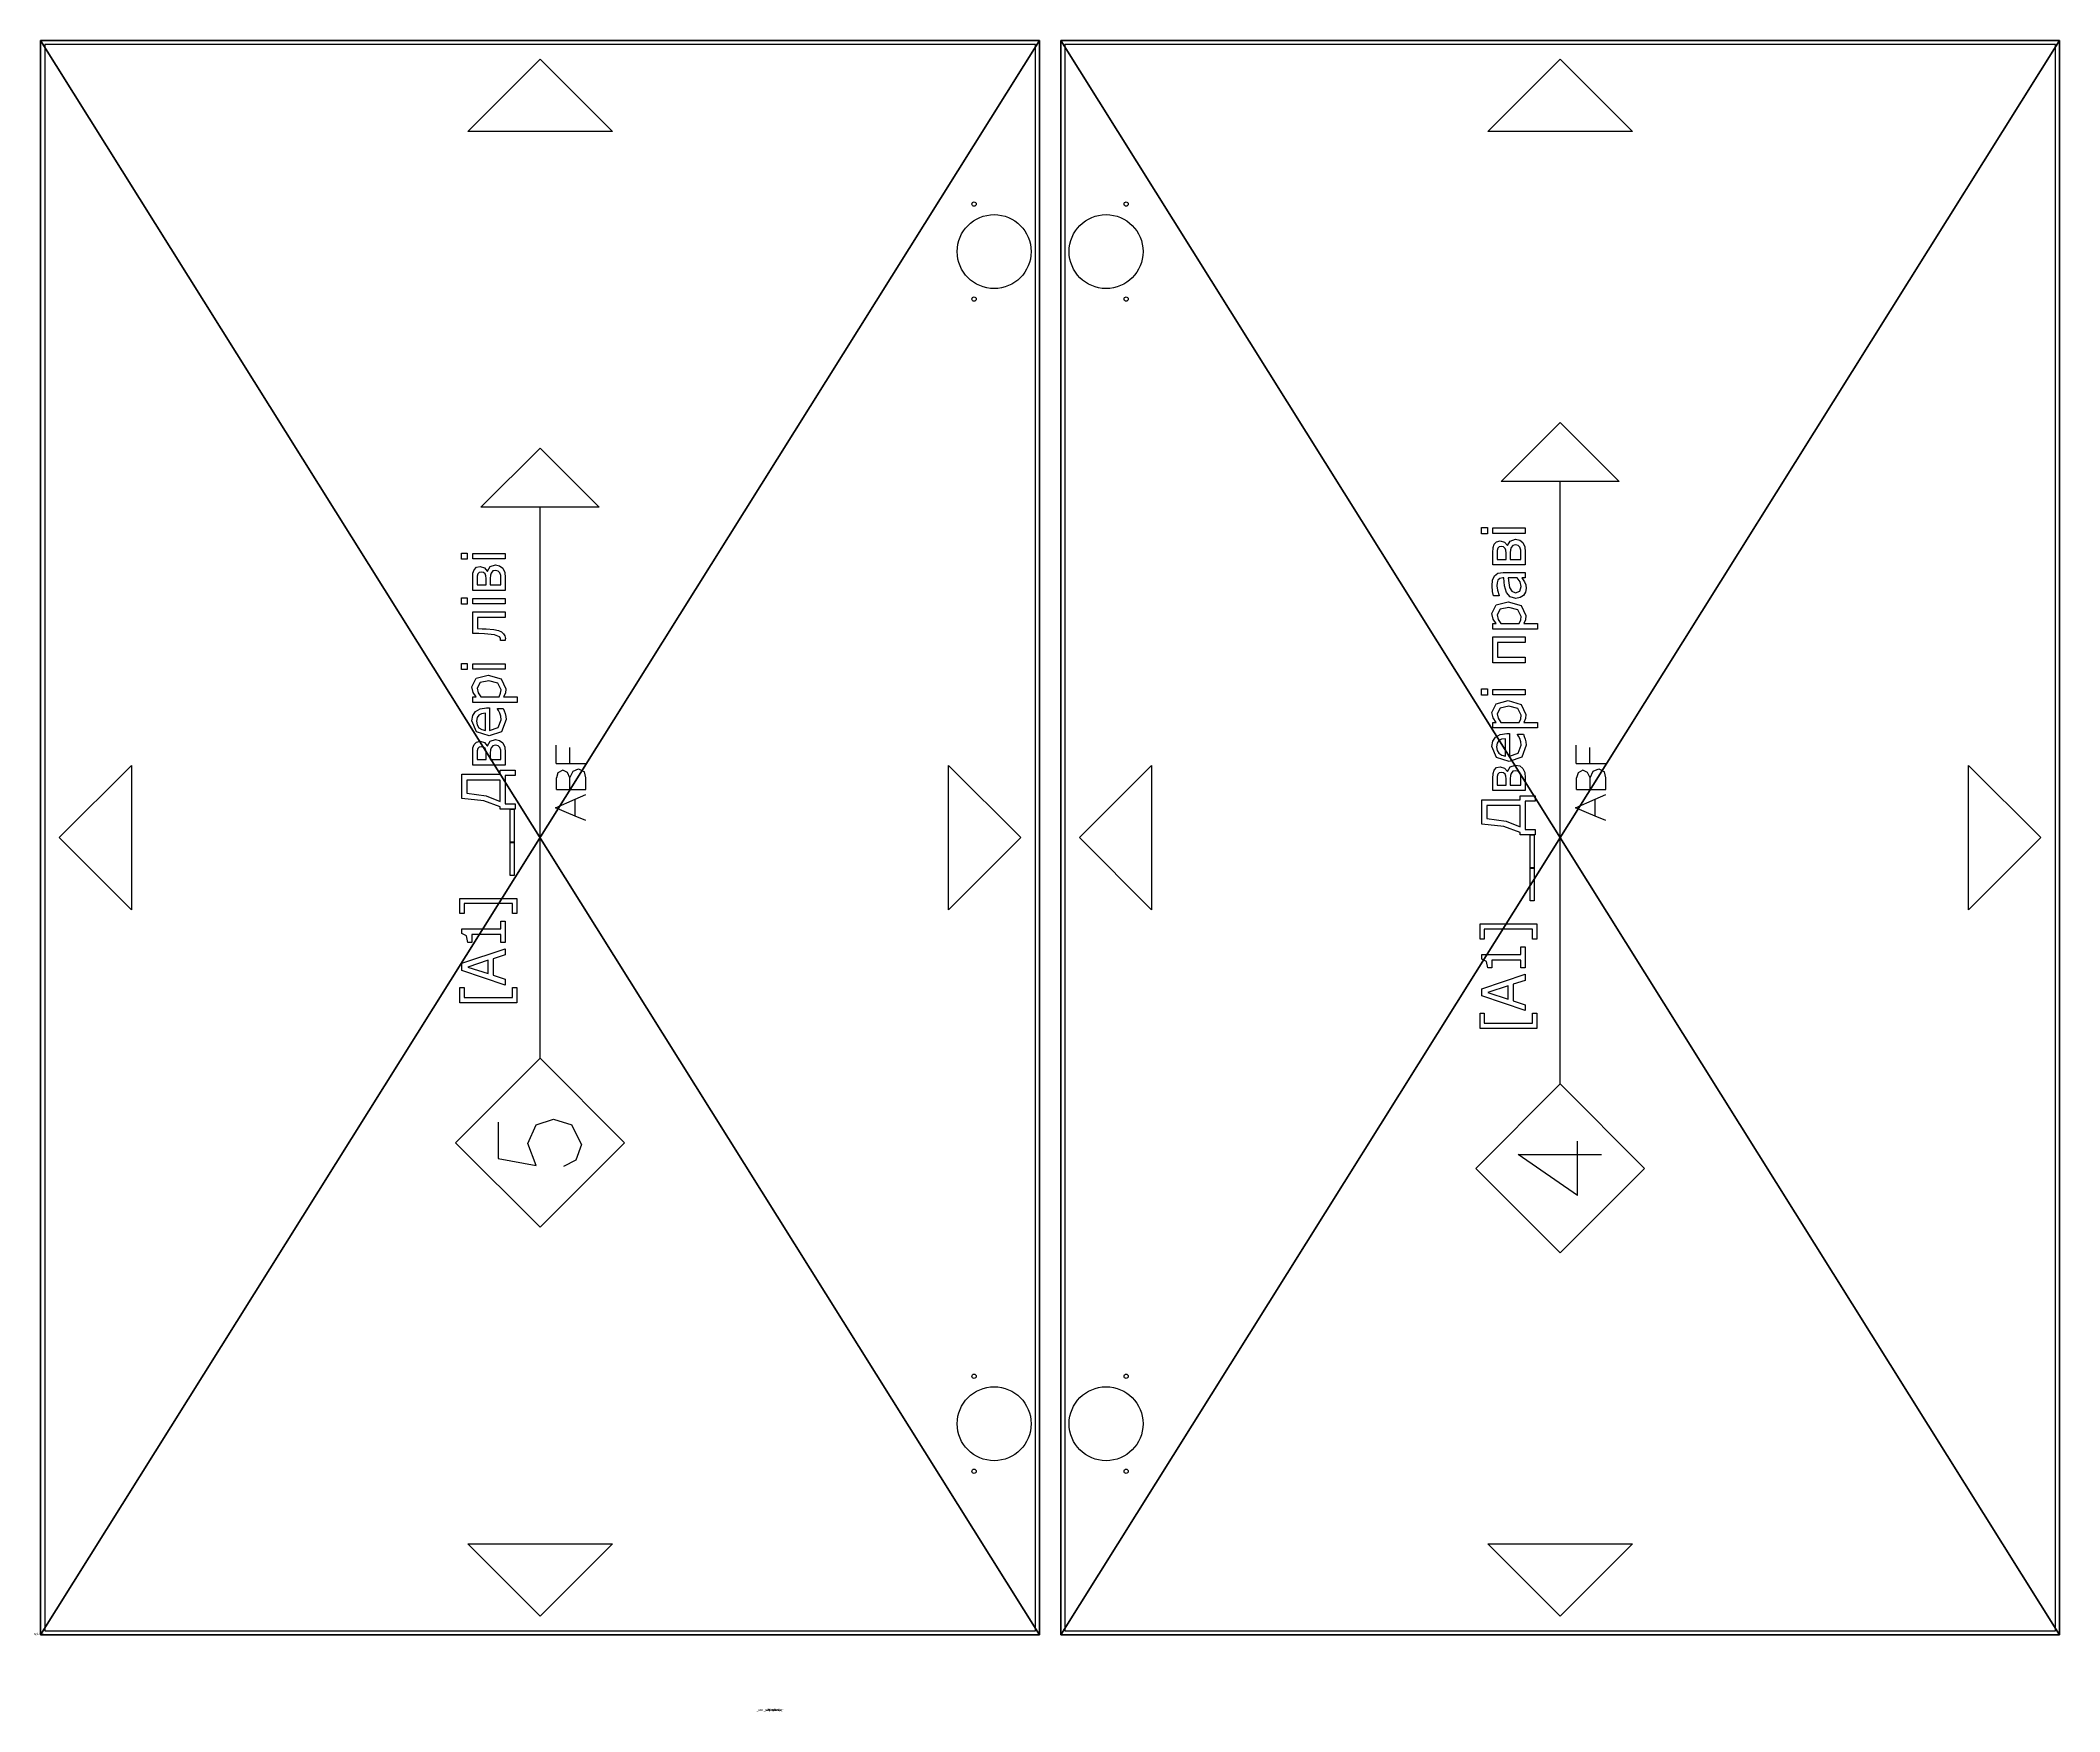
# Model space of a CAD drawing. Header units: millimetres. Extents: x -51759 to 2111, y -2740 to 2097.
# Drawn here: x -3478 to -2522, y -36 to 755 of the extents above; entities that cross this region are included whole.
import ezdxf

# ---------------------------------------------------------------- set-up
doc = ezdxf.new("R2010")
doc.units = ezdxf.units.MM
doc.header["$LTSCALE"] = 25.4
doc.layers.get('0').update_dxf_attribs({"true_color": 0xffffff})
for name, color, linetype, true_color in [('ABF_cuttingLines', 134, 'Continuous', 0x009987), ('ABF_edgeBanding', 252, 'Continuous', 0x777799), ('ABF_Label', 190, 'Continuous', 0x9900ff), ('DEPTH13-ARTICLE96053', 252, 'Continuous', 0x777799), ('DEPTH3.0-ARTICLE46331', 190, 'Continuous', 0x9900ff)]:
    doc.layers.add(name, color=color, linetype=linetype, true_color=true_color)

# ---------------------------------------------------------------- blocks, each defined once
blk = doc.blocks.new('Group376#1')
at = {"layer": 'DEPTH13-ARTICLE96053', "color": 0}
blk.add_circle((-21.5, 0), 17.5, dxfattribs=at)
at = {"layer": 'DEPTH3.0-ARTICLE46331', "color": 0}
for centre in [(-31, 22.5), (-31, -22.5)]:
    blk.add_circle(centre, 1, dxfattribs=at)
blk = doc.blocks.new('Group378#1')
at = {"layer": 'DEPTH13-ARTICLE96053', "color": 0}
blk.add_circle((-21.5, 0), 17.5, dxfattribs=at)
at = {"layer": 'DEPTH3.0-ARTICLE46331', "color": 0}
for centre in [(-31, 22.5), (-31, -22.5)]:
    blk.add_circle(centre, 1, dxfattribs=at)
blk = doc.blocks.new('Group603#1')
at = {"layer": 'ABF_Label', "color": 0}
for p, q in [((-57.33, 7.03), (-57.33, 24.09)), ((-57.33, 24.09), (-52.77, 24.09)), ((-52.77, 22.84), (-55.79, 22.84)), ((-55.79, 22.84), (-55.79, 8.29)), ((-52.77, 24.09), (-52.77, 22.84)), ((-52, 10.47), (-47.6, 23.51)), ((-46.58, 21.74), (-48.58, 15.59)), ((-47.6, 23.51), (-45.47, 23.51)), ((-44.56, 15.59), (-46.58, 21.74)), ((-45.47, 23.51), (-41.07, 10.47)), ((-39.18, 21.73), (-37.2, 22.11)), ((-39.18, 20.54), (-39.18, 21.73)), ((-36.81, 20.54), (-39.18, 20.54)), ((-37.2, 22.11), (-36.49, 23.55)), ((-36.81, 11.8), (-36.81, 20.54)), ((-36.49, 23.55), (-35.13, 23.55)), ((-35.13, 23.55), (-35.13, 11.8)), ((-30.51, 22.84), (-30.51, 24.09)), ((-30.51, 24.09), (-25.95, 24.09)), ((-27.48, 22.84), (-30.51, 22.84)), ((-27.48, 8.29), (-27.48, 22.84)), ((-25.95, 24.09), (-25.95, 7.03)), ((3.39, 16.9), (4.09, 23.51)), ((4.09, 23.51), (11.37, 23.51)), ((5.72, 22), (4.93, 16.26)), ((9.63, 22), (5.72, 22)), ((9.63, 12.01), (9.63, 22)), ((11.37, 23.51), (11.37, 12.01)), ((14.15, 10.47), (14.15, 20.25)), ((14.15, 20.25), (17.74, 20.25)), ((17.34, 18.94), (15.77, 18.94)), ((15.77, 18.94), (15.77, 16.26)), ((18.42, 18.91), (17.34, 18.94)), ((17.74, 20.25), (19.31, 20.18)), ((19.13, 18.71), (18.42, 18.91)), ((19.51, 18.32), (19.13, 18.71)), ((19.31, 20.18), (20.3, 19.85)), ((19.62, 17.74), (19.51, 18.32)), ((20.3, 19.85), (21.06, 19.1)), ((21.06, 19.1), (21.31, 18)), ((22.88, 15.3), (24.13, 19.11)), ((24.13, 19.11), (27.41, 20.52)), ((25.36, 18.39), (24.8, 17.54)), ((26.19, 18.97), (25.36, 18.39)), ((27.31, 19.16), (26.19, 18.97)), ((28.43, 18.97), (27.31, 19.16)), ((27.41, 20.52), (29.02, 20.26)), ((29.17, 18.41), (28.43, 18.97)), ((29.02, 20.26), (30.24, 19.44)), ((29.57, 17.6), (29.17, 18.41)), ((30.24, 19.44), (31.05, 18.06)), ((32.99, 6.86), (32.99, 20.25)), ((32.99, 20.25), (34.64, 20.25)), ((34.64, 20.25), (34.64, 19.23)), ((34.64, 19.23), (36, 20.15)), ((35.88, 18.64), (34.64, 17.84)), ((37.23, 18.95), (35.88, 18.64)), ((36, 20.15), (37.64, 20.52)), ((38.97, 18.03), (37.23, 18.95)), ((37.64, 20.52), (40.26, 19.19)), ((40.26, 19.19), (41.2, 15.62)), ((42.83, 21.89), (42.83, 23.6)), ((42.83, 23.6), (44.7, 23.6)), ((44.7, 21.89), (42.83, 21.89)), ((42.94, 10.47), (42.94, 20.25)), ((42.94, 20.25), (44.59, 20.25)), ((44.59, 20.25), (44.59, 10.47)), ((44.7, 23.6), (44.7, 21.89)), ((52.61, 10.47), (52.61, 20.25)), ((52.61, 20.25), (60.34, 20.25)), ((58.69, 18.83), (54.26, 18.83)), ((54.26, 18.83), (54.26, 10.47)), ((58.69, 10.47), (58.69, 18.83)), ((60.34, 20.25), (60.34, 10.47)), ((62.72, 6.86), (62.72, 20.25)), ((62.72, 20.25), (64.37, 20.25)), ((64.37, 20.25), (64.37, 19.23)), ((64.37, 19.23), (65.73, 20.15)), ((65.61, 18.64), (64.37, 17.84)), ((66.96, 18.95), (65.61, 18.64)), ((65.73, 20.15), (67.36, 20.52)), ((68.69, 18.03), (66.96, 18.95)), ((67.36, 20.52), (69.99, 19.19)), ((69.99, 19.19), (70.93, 15.62)), ((72.75, 20.04), (74.05, 20.33)), ((72.75, 18.37), (72.75, 20.04)), ((72.85, 18.37), (72.75, 18.37)), ((74.39, 18.86), (72.85, 18.37)), ((74.05, 20.33), (75.74, 20.49)), ((75.73, 19.03), (74.39, 18.86)), ((76.66, 18.97), (75.73, 19.03)), ((75.74, 20.49), (77.43, 20.33)), ((77.43, 18.7), (76.66, 18.97)), ((77.43, 20.33), (78.68, 19.76)), ((77.93, 18.15), (77.43, 18.7)), ((78.68, 19.76), (79.48, 18.72)), ((79.48, 18.72), (79.74, 17.16)), ((82.05, 10.47), (82.05, 20.25)), ((82.05, 20.25), (85.64, 20.25)), ((85.25, 18.94), (83.68, 18.94)), ((83.68, 18.94), (83.68, 16.26)), ((86.33, 18.91), (85.25, 18.94)), ((85.64, 20.25), (87.22, 20.18)), ((87.03, 18.71), (86.33, 18.91)), ((87.42, 18.32), (87.03, 18.71)), ((87.22, 20.18), (88.21, 19.85)), ((87.52, 17.74), (87.42, 18.32)), ((88.21, 19.85), (88.97, 19.1)), ((88.97, 19.1), (89.22, 18)), ((91.38, 21.89), (91.38, 23.6)), ((91.38, 23.6), (93.25, 23.6)), ((93.25, 21.89), (91.38, 21.89)), ((91.49, 10.47), (91.49, 20.25)), ((91.49, 20.25), (93.14, 20.25)), ((93.14, 20.25), (93.14, 10.47)), ((93.25, 23.6), (93.25, 21.89)), ((-107.57, -5.18), (-95.31, 12.66)), ((-95.31, 12.66), (-95.31, -5.18)), ((-49.07, 14.11), (-50.25, 10.47)), ((-44.08, 14.11), (-49.07, 14.11)), ((-48.58, 15.59), (-44.56, 15.59)), ((-42.9, 10.47), (-44.08, 14.11)), ((1.56, 12.01), (3.39, 16.9)), ((4.93, 16.26), (3.23, 12.01)), ((15.77, 16.26), (17.67, 16.26)), ((17.71, 14.98), (15.77, 14.98)), ((15.77, 14.98), (15.77, 11.78)), ((17.67, 16.26), (18.52, 16.31)), ((18.68, 14.94), (17.71, 14.98)), ((18.52, 16.31), (19.09, 16.55)), ((19.34, 14.76), (18.68, 14.94)), ((19.09, 16.55), (19.5, 17.03)), ((19.97, 14.22), (19.34, 14.76)), ((19.42, 12.13), (19.95, 12.66)), ((19.5, 17.03), (19.62, 17.74)), ((20.92, 16.74), (19.9, 15.88)), ((19.9, 15.88), (19.94, 15.82)), ((19.94, 15.82), (21.28, 15)), ((19.95, 12.66), (20.12, 13.42)), ((20.12, 13.42), (19.97, 14.22)), ((21.55, 12.17), (20.8, 11.25)), ((21.31, 18), (20.92, 16.74)), ((21.28, 15), (21.82, 13.43)), ((21.82, 13.43), (21.55, 12.17)), ((24.17, 11.56), (22.88, 15.3)), ((24.8, 17.54), (24.55, 16.45)), ((24.55, 16.45), (29.73, 16.45)), ((31.33, 15.19), (24.55, 15.19)), ((24.55, 15.19), (25.41, 12.58)), ((25.41, 12.58), (27.78, 11.68)), ((29.73, 16.45), (29.57, 17.6)), ((29.79, 12.11), (30.54, 12.5)), ((30.54, 12.5), (31.05, 12.86)), ((31.05, 18.06), (31.33, 16.08)), ((31.05, 12.86), (31.15, 12.86)), ((31.15, 12.86), (31.15, 11.06)), ((31.33, 16.08), (31.33, 15.19)), ((34.64, 17.84), (34.64, 12.3)), ((34.64, 12.3), (35.75, 11.87)), ((36.8, 11.75), (38.79, 12.69)), ((38.79, 12.69), (39.5, 15.43)), ((39.5, 15.43), (38.97, 18.03)), ((41.2, 15.62), (40.03, 11.72)), ((64.37, 17.84), (64.37, 12.3)), ((64.37, 12.3), (65.48, 11.87)), ((66.53, 11.75), (68.52, 12.69)), ((68.52, 12.69), (69.23, 15.43)), ((69.23, 15.43), (68.69, 18.03)), ((70.93, 15.62), (69.76, 11.72)), ((71.95, 13.3), (72.38, 15.03)), ((72.19, 12.06), (71.95, 13.3)), ((72.38, 15.03), (73.74, 16.17)), ((74.08, 14.57), (73.65, 13.41)), ((73.65, 13.41), (74.12, 12.14)), ((73.74, 16.17), (75.68, 16.69)), ((75.17, 15.19), (74.08, 14.57)), ((76.62, 15.45), (75.17, 15.19)), ((75.68, 16.69), (78.1, 16.9)), ((78.1, 15.59), (76.62, 15.45)), ((76.92, 12.05), (78.1, 12.88)), ((78.1, 17.22), (77.93, 18.15)), ((78.1, 16.9), (78.1, 17.22)), ((78.1, 12.88), (78.1, 15.59)), ((79.74, 17.16), (79.74, 10.47)), ((83.68, 16.26), (85.57, 16.26)), ((85.62, 14.98), (83.68, 14.98)), ((83.68, 14.98), (83.68, 11.78)), ((85.57, 16.26), (86.43, 16.31)), ((86.59, 14.94), (85.62, 14.98)), ((86.43, 16.31), (86.99, 16.55)), ((87.24, 14.76), (86.59, 14.94)), ((86.99, 16.55), (87.4, 17.03)), ((87.88, 14.22), (87.24, 14.76)), ((87.32, 12.13), (87.86, 12.66)), ((87.4, 17.03), (87.52, 17.74)), ((88.83, 16.74), (87.81, 15.88)), ((87.81, 15.88), (87.85, 15.82)), ((87.85, 15.82), (89.18, 15)), ((87.86, 12.66), (88.02, 13.42)), ((88.02, 13.42), (87.88, 14.22)), ((89.45, 12.17), (88.71, 11.25)), ((89.22, 18), (88.83, 16.74)), ((89.18, 15), (89.72, 13.43)), ((89.72, 13.43), (89.45, 12.17)), ((-52.77, 7.03), (-57.33, 7.03)), ((-55.79, 8.29), (-52.77, 8.29)), ((-52.77, 8.29), (-52.77, 7.03)), ((-50.25, 10.47), (-52, 10.47)), ((-41.07, 10.47), (-42.9, 10.47)), ((-39.18, 10.47), (-39.18, 11.8)), ((-39.18, 11.8), (-36.81, 11.8)), ((-32.82, 10.47), (-39.18, 10.47)), ((-35.13, 11.8), (-32.82, 11.8)), ((-32.82, 11.8), (-32.82, 10.47)), ((-30.51, 7.03), (-30.51, 8.29)), ((-30.51, 8.29), (-27.48, 8.29)), ((-25.95, 7.03), (-30.51, 7.03)), ((-19.03, 7.84), (-19.03, 8.98)), ((-19.03, 8.98), (-9.24, 8.98)), ((-9.24, 7.84), (-19.03, 7.84)), ((-9.24, 8.98), (-8.96, 8.98)), ((-9.24, 7.84), (-9.24, 8.98)), ((-9.24, 8.98), (0.83, 8.98)), ((-8.96, 7.84), (-9.24, 7.84)), ((0.83, 7.84), (-9.24, 7.84)), ((-8.96, 8.98), (-8.96, 7.84)), ((0.83, 8.98), (0.83, 7.84)), ((0.85, 7.51), (0.85, 12.01)), ((0.85, 12.01), (1.56, 12.01)), ((2.5, 7.51), (0.85, 7.51)), ((10.96, 10.5), (2.5, 10.5)), ((2.5, 10.5), (2.5, 7.51)), ((3.23, 12.01), (9.63, 12.01)), ((10.96, 7.51), (10.96, 10.5)), ((12.6, 7.51), (10.96, 7.51)), ((11.37, 12.01), (12.6, 12.01)), ((12.6, 12.01), (12.6, 7.51)), ((17.99, 10.47), (14.15, 10.47)), ((15.77, 11.78), (17.2, 11.78)), ((17.2, 11.78), (18.58, 11.85)), ((19.55, 10.63), (17.99, 10.47)), ((18.58, 11.85), (19.42, 12.13)), ((20.8, 11.25), (19.55, 10.63)), ((27.8, 10.24), (24.17, 11.56)), ((27.78, 11.68), (28.85, 11.8)), ((28.79, 10.31), (27.8, 10.24)), ((29.66, 10.51), (28.79, 10.31)), ((28.85, 11.8), (29.79, 12.11)), ((30.43, 10.78), (29.66, 10.51)), ((31.15, 11.06), (30.43, 10.78)), ((34.64, 6.86), (32.99, 6.86)), ((35.79, 10.44), (34.64, 10.96)), ((34.64, 10.96), (34.64, 6.86)), ((35.75, 11.87), (36.8, 11.75)), ((37.08, 10.27), (35.79, 10.44)), ((40.03, 11.72), (37.08, 10.27)), ((44.59, 10.47), (42.94, 10.47)), ((54.26, 10.47), (52.61, 10.47)), ((60.34, 10.47), (58.69, 10.47)), ((64.37, 6.86), (62.72, 6.86)), ((65.51, 10.44), (64.37, 10.96)), ((64.37, 10.96), (64.37, 6.86)), ((65.48, 11.87), (66.53, 11.75)), ((66.8, 10.27), (65.51, 10.44)), ((69.76, 11.72), (66.8, 10.27)), ((72.82, 11.06), (72.19, 12.06)), ((73.77, 10.42), (72.82, 11.06)), ((74.92, 10.2), (73.77, 10.42)), ((74.12, 12.14), (75.51, 11.71)), ((76.06, 10.32), (74.92, 10.2)), ((75.51, 11.71), (76.92, 12.05)), ((76.91, 10.67), (76.06, 10.32)), ((77.56, 11.09), (76.91, 10.67)), ((78.1, 11.51), (77.56, 11.09)), ((78.1, 10.47), (78.1, 11.51)), ((79.74, 10.47), (78.1, 10.47)), ((85.9, 10.47), (82.05, 10.47)), ((83.68, 11.78), (85.11, 11.78)), ((85.11, 11.78), (86.48, 11.85)), ((87.46, 10.63), (85.9, 10.47)), ((86.48, 11.85), (87.32, 12.13)), ((88.71, 11.25), (87.46, 10.63)), ((93.14, 10.47), (91.49, 10.47)), ((-74.02, 0), (107.04, 0)), ((-107.57, -5.18), (-95.31, -5.18)), ((-95.31, -5.18), (-91.27, -5.18)), ((-95.31, -5.18), (-95.31, -12.45)), ((6.49, -10.57), (8.95, -4.58)), ((8.95, -4.58), (11.61, -10.57)), ((14.53, -4.88), (17.96, -4.88)), ((14.53, -4.88), (14.53, -8.98)), ((19.51, -5.38), (17.96, -4.88)), ((20.29, -6.84), (19.51, -5.38)), ((22.27, -4.79), (22.27, -8.97)), ((22.27, -4.79), (27.81, -4.79)), ((5.21, -13.72), (6.49, -10.57)), ((6.49, -10.57), (11.61, -10.57)), ((11.61, -10.57), (13.01, -13.72)), ((14.53, -8.98), (14.53, -13.72)), ((14.53, -8.98), (17.96, -8.98)), ((17.96, -8.98), (19.55, -8.25)), ((17.96, -8.98), (20.04, -9.9)), ((19.55, -8.25), (20.29, -6.84)), ((20.74, -11.59), (19.76, -13.36)), ((20.04, -9.9), (20.74, -11.59)), ((22.27, -8.97), (27.09, -8.97)), ((22.27, -8.97), (22.27, -13.72)), ((14.53, -13.72), (17.96, -13.72)), ((17.96, -13.72), (19.76, -13.36))]:
    blk.add_line(p, q, dxfattribs=at)
for points in [[(-74.02, 0, 0), (-99.42, -25.4, 0), (-124.82, 0, 0), (-99.42, 25.4, 0), (-74.02, 0, 0)], [(107.04, 17.78, 0), (124.82, 0, 0), (107.04, -17.78, 0), (107.04, 17.78, 0)]]:
    blk.add_polyline3d(points, close=True, dxfattribs=at)
blk = doc.blocks.new('Group681#2')
at = {"layer": 'ABF_cuttingLines', "color": 0}
blk.add_polyline3d([(-947, 2851.5, 0), (-947, 2100.5, 0), (-478, 2100.5, 0), (-478, 2851.5, 0), (-947, 2851.5, 0)], close=True, dxfattribs=at)
blk = doc.blocks.new('Group682#2')
at = {"layer": 'ABF_edgeBanding', "color": 0}
for points in [[(-712.5, 2844.66, 0), (-678.28, 2810.43, 0), (-746.72, 2810.43, 0), (-712.5, 2844.66, 0)], [(-940.16, 2476, 0), (-905.93, 2510.22, 0), (-905.93, 2441.78, 0), (-940.16, 2476, 0)], [(-484.84, 2476, 0), (-519.07, 2441.78, 0), (-519.07, 2510.22, 0), (-484.84, 2476, 0)], [(-712.5, 2107.34, 0), (-746.72, 2141.57, 0), (-678.28, 2141.57, 0), (-712.5, 2107.34, 0)]]:
    blk.add_polyline3d(points, close=True, dxfattribs=at)
blk = doc.blocks.new('_____#280')
at = {"color": 0}
for p, q in [((-476, 2853.5), (-949, 2853.5)), ((-949, 2853.5), (-949, 2098.5)), ((-476, 2853.5, 18), (-949, 2853.5, 18)), ((-949, 2853.5, 18), (-949, 2098.5, 18)), ((-476, 2853.5), (-949, 2853.5)), ((-949, 2853.5), (-949, 2853.5, 18)), ((-476, 2853.5, 18), (-949, 2853.5, 18)), ((-949, 2853.5), (-949, 2098.5)), ((-949, 2853.5, 18), (-949, 2098.5, 18)), ((-949, 2853.5), (-949, 2853.5, 18)), ((-476, 2098.5), (-476, 2853.5)), ((-476, 2098.5, 18), (-476, 2853.5, 18)), ((-476, 2853.5), (-476, 2853.5, 18)), ((-476, 2098.5), (-476, 2853.5)), ((-476, 2853.5), (-476, 2853.5, 18)), ((-476, 2098.5, 18), (-476, 2853.5, 18)), ((-949, 2098.5), (-476, 2098.5)), ((-949, 2098.5, 18), (-476, 2098.5, 18)), ((-949, 2098.5), (-949, 2098.5, 18)), ((-949, 2098.5), (-476, 2098.5)), ((-949, 2098.5, 18), (-476, 2098.5, 18)), ((-949, 2098.5), (-949, 2098.5, 18)), ((-476, 2098.5), (-476, 2098.5, 18)), ((-476, 2098.5), (-476, 2098.5, 18))]:
    blk.add_line(p, q, dxfattribs=at)
at = {"color": 0, "rotation": 180}
for name, p in [('Group376#1', (-949, 2753.5, 18)), ('Group378#1', (-949, 2198.5, 18))]:
    blk.add_blockref(name, p, dxfattribs=at)
at = {"layer": 'ABF_cuttingLines', "color": 0}
blk.add_blockref('Group681#2', (0, 0, 18), dxfattribs=at)
at = {"layer": 'ABF_edgeBanding', "color": 0}
blk.add_blockref('Group682#2', (0, 0, 18), dxfattribs=at)
at = {"layer": 'ABF_Label', "color": 0, "xscale": 1.574803149606299, "yscale": 1.574803149606299, "rotation": 90}
blk.add_blockref('Group603#1', (-712.5, 2476, 18), dxfattribs=at)
at = {"color": 0}
mesh = blk.add_polyface(dxfattribs=at)
corners = [(-476, 2853.5), (-949, 2098.5), (-949, 2853.5), (-476, 2098.5)]
mesh.append_faces([[corners[k] for k in face] for face in [(0, 1, 2), (1, 0, 3)]], dxfattribs={"vtx0": -1, "color": 0})
at = {"color": 7, "true_color": 0xffffff}
mesh = blk.add_polyface(dxfattribs=at)
corners = [(-476, 2098.5, 18), (-949, 2853.5, 18), (-949, 2098.5, 18), (-476, 2853.5, 18)]
mesh.append_faces([[corners[k] for k in face] for face in [(0, 1, 2), (1, 0, 3)]], dxfattribs={"vtx0": -1, "color": 7})
at = {"color": 0}
mesh = blk.add_polyface(dxfattribs=at)
corners = [(-949, 2853.5, 18), (-476, 2853.5), (-949, 2853.5), (-476, 2853.5, 18)]
mesh.append_faces([[corners[k] for k in face] for face in [(0, 1, 2), (1, 0, 3)]], dxfattribs={"vtx0": -1, "color": 0})
mesh = blk.add_polyface(dxfattribs=at)
corners = [(-949, 2853.5, 18), (-949, 2098.5), (-949, 2098.5, 18), (-949, 2853.5)]
mesh.append_faces([[corners[k] for k in face] for face in [(0, 1, 2), (1, 0, 3)]], dxfattribs={"vtx0": -1, "color": 0})
mesh = blk.add_polyface(dxfattribs=at)
corners = [(-476, 2853.5), (-476, 2098.5, 18), (-476, 2098.5), (-476, 2853.5, 18)]
mesh.append_faces([[corners[k] for k in face] for face in [(0, 1, 2), (1, 0, 3)]], dxfattribs={"vtx0": -1, "color": 0})
mesh = blk.add_polyface(dxfattribs=at)
corners = [(-476, 2098.5, 18), (-949, 2098.5), (-476, 2098.5), (-949, 2098.5, 18)]
mesh.append_faces([[corners[k] for k in face] for face in [(0, 1, 2), (1, 0, 3)]], dxfattribs={"vtx0": -1, "color": 0})
blk = doc.blocks.new('Group372#1')
at = {"layer": 'DEPTH13-ARTICLE96053', "color": 0}
blk.add_circle((21.5, 0), 17.5, dxfattribs=at)
at = {"layer": 'DEPTH3.0-ARTICLE46331', "color": 0}
for centre in [(31, 22.5), (31, -22.5)]:
    blk.add_circle(centre, 1, dxfattribs=at)
blk = doc.blocks.new('Group374#1')
at = {"layer": 'DEPTH13-ARTICLE96053', "color": 0}
blk.add_circle((21.5, 0), 17.5, dxfattribs=at)
at = {"layer": 'DEPTH3.0-ARTICLE46331', "color": 0}
for centre in [(31, 22.5), (31, -22.5)]:
    blk.add_circle(centre, 1, dxfattribs=at)
blk = doc.blocks.new('Group606#1')
at = {"layer": 'ABF_Label', "color": 0}
for p, q in [((-49.64, 7.03), (-49.64, 24.09)), ((-49.64, 24.09), (-45.08, 24.09)), ((-45.08, 22.84), (-48.1, 22.84)), ((-48.1, 22.84), (-48.1, 8.29)), ((-45.08, 24.09), (-45.08, 22.84)), ((-44.31, 10.47), (-39.91, 23.51)), ((-38.89, 21.74), (-40.89, 15.59)), ((-39.91, 23.51), (-37.78, 23.51)), ((-36.87, 15.59), (-38.89, 21.74)), ((-37.78, 23.51), (-33.38, 10.47)), ((-31.49, 21.73), (-29.51, 22.11)), ((-31.49, 20.54), (-31.49, 21.73)), ((-29.12, 20.54), (-31.49, 20.54)), ((-29.51, 22.11), (-28.8, 23.55)), ((-29.12, 11.8), (-29.12, 20.54)), ((-28.8, 23.55), (-27.44, 23.55)), ((-27.44, 23.55), (-27.44, 11.8)), ((-22.82, 22.84), (-22.82, 24.09)), ((-22.82, 24.09), (-18.26, 24.09)), ((-19.79, 22.84), (-22.82, 22.84)), ((-19.79, 8.29), (-19.79, 22.84)), ((-18.26, 24.09), (-18.26, 7.03)), ((11.08, 16.9), (11.78, 23.51)), ((11.78, 23.51), (19.06, 23.51)), ((13.41, 22), (12.62, 16.26)), ((17.32, 22), (13.41, 22)), ((17.32, 12.01), (17.32, 22)), ((19.06, 23.51), (19.06, 12.01)), ((21.84, 10.47), (21.84, 20.25)), ((21.84, 20.25), (25.43, 20.25)), ((25.03, 18.94), (23.46, 18.94)), ((23.46, 18.94), (23.46, 16.26)), ((26.11, 18.91), (25.03, 18.94)), ((25.43, 20.25), (27, 20.18)), ((26.82, 18.71), (26.11, 18.91)), ((27.2, 18.32), (26.82, 18.71)), ((27, 20.18), (27.99, 19.85)), ((27.31, 17.74), (27.2, 18.32)), ((27.99, 19.85), (28.75, 19.1)), ((28.75, 19.1), (29, 18)), ((30.57, 15.3), (31.82, 19.11)), ((31.82, 19.11), (35.1, 20.52)), ((33.05, 18.39), (32.49, 17.54)), ((33.88, 18.97), (33.05, 18.39)), ((35, 19.16), (33.88, 18.97)), ((36.12, 18.97), (35, 19.16)), ((35.1, 20.52), (36.71, 20.26)), ((36.86, 18.41), (36.12, 18.97)), ((36.71, 20.26), (37.93, 19.44)), ((37.26, 17.6), (36.86, 18.41)), ((37.93, 19.44), (38.74, 18.06)), ((40.68, 6.86), (40.68, 20.25)), ((40.68, 20.25), (42.33, 20.25)), ((42.33, 20.25), (42.33, 19.23)), ((42.33, 19.23), (43.69, 20.15)), ((43.57, 18.64), (42.33, 17.84)), ((44.92, 18.95), (43.57, 18.64)), ((43.69, 20.15), (45.33, 20.52)), ((46.66, 18.03), (44.92, 18.95)), ((45.33, 20.52), (47.95, 19.19)), ((47.95, 19.19), (48.89, 15.62)), ((50.52, 21.89), (50.52, 23.6)), ((50.52, 23.6), (52.39, 23.6)), ((52.39, 21.89), (50.52, 21.89)), ((50.63, 10.47), (50.63, 20.25)), ((50.63, 20.25), (52.28, 20.25)), ((52.28, 20.25), (52.28, 10.47)), ((52.39, 23.6), (52.39, 21.89)), ((61.31, 16.68), (61.38, 18.38)), ((61.38, 18.38), (61.43, 20.25)), ((61.43, 20.25), (67.88, 20.25)), ((62.87, 18.87), (62.82, 17.47)), ((66.23, 18.87), (62.87, 18.87)), ((66.23, 10.47), (66.23, 18.87)), ((67.88, 20.25), (67.88, 10.47)), ((70.18, 21.89), (70.18, 23.6)), ((70.18, 23.6), (72.06, 23.6)), ((72.06, 21.89), (70.18, 21.89)), ((70.3, 10.47), (70.3, 20.25)), ((70.3, 20.25), (71.94, 20.25)), ((71.94, 20.25), (71.94, 10.47)), ((72.06, 23.6), (72.06, 21.89)), ((74.36, 10.47), (74.36, 20.25)), ((74.36, 20.25), (77.95, 20.25)), ((77.56, 18.94), (75.99, 18.94)), ((75.99, 18.94), (75.99, 16.26)), ((78.64, 18.91), (77.56, 18.94)), ((77.95, 20.25), (79.53, 20.18)), ((79.34, 18.71), (78.64, 18.91)), ((79.73, 18.32), (79.34, 18.71)), ((79.53, 20.18), (80.52, 19.85)), ((79.83, 17.74), (79.73, 18.32)), ((80.52, 19.85), (81.28, 19.1)), ((81.28, 19.1), (81.53, 18)), ((83.69, 21.89), (83.69, 23.6)), ((83.69, 23.6), (85.56, 23.6)), ((85.56, 21.89), (83.69, 21.89)), ((83.8, 10.47), (83.8, 20.25)), ((83.8, 20.25), (85.45, 20.25)), ((85.45, 20.25), (85.45, 10.47)), ((85.56, 23.6), (85.56, 21.89)), ((-96.46, 12.65), (-98.52, 1.23)), ((-85.58, 12.65), (-96.46, 12.65)), ((-41.38, 14.11), (-42.56, 10.47)), ((-36.39, 14.11), (-41.38, 14.11)), ((-40.89, 15.59), (-36.87, 15.59)), ((-35.21, 10.47), (-36.39, 14.11)), ((9.25, 12.01), (11.08, 16.9)), ((12.62, 16.26), (10.92, 12.01)), ((23.46, 16.26), (25.36, 16.26)), ((25.4, 14.98), (23.46, 14.98)), ((23.46, 14.98), (23.46, 11.78)), ((25.36, 16.26), (26.21, 16.31)), ((26.37, 14.94), (25.4, 14.98)), ((26.21, 16.31), (26.78, 16.55)), ((27.03, 14.76), (26.37, 14.94)), ((26.78, 16.55), (27.19, 17.03)), ((27.66, 14.22), (27.03, 14.76)), ((27.11, 12.13), (27.64, 12.66)), ((27.19, 17.03), (27.31, 17.74)), ((28.61, 16.74), (27.59, 15.88)), ((27.59, 15.88), (27.63, 15.82)), ((27.63, 15.82), (28.97, 15)), ((27.64, 12.66), (27.81, 13.42)), ((27.81, 13.42), (27.66, 14.22)), ((29.24, 12.17), (28.49, 11.25)), ((29, 18), (28.61, 16.74)), ((28.97, 15), (29.51, 13.43)), ((29.51, 13.43), (29.24, 12.17)), ((31.86, 11.56), (30.57, 15.3)), ((32.49, 17.54), (32.24, 16.45)), ((32.24, 16.45), (37.42, 16.45)), ((39.02, 15.19), (32.24, 15.19)), ((32.24, 15.19), (33.1, 12.58)), ((33.1, 12.58), (35.47, 11.68)), ((37.42, 16.45), (37.26, 17.6)), ((37.48, 12.11), (38.23, 12.5)), ((38.23, 12.5), (38.74, 12.86)), ((38.74, 18.06), (39.02, 16.08)), ((38.74, 12.86), (38.84, 12.86)), ((38.84, 12.86), (38.84, 11.06)), ((39.02, 16.08), (39.02, 15.19)), ((42.33, 17.84), (42.33, 12.3)), ((42.33, 12.3), (43.44, 11.87)), ((44.49, 11.75), (46.48, 12.69)), ((46.48, 12.69), (47.19, 15.43)), ((47.19, 15.43), (46.66, 18.03)), ((48.89, 15.62), (47.72, 11.72)), ((60.02, 11.95), (60.38, 12.17)), ((60.38, 12.17), (61.02, 13.68)), ((61.02, 13.68), (61.31, 16.68)), ((62.27, 12.46), (61.84, 11.56)), ((62.58, 13.95), (62.27, 12.46)), ((62.76, 16.26), (62.58, 13.95)), ((62.82, 17.47), (62.76, 16.26)), ((75.99, 16.26), (77.88, 16.26)), ((77.93, 14.98), (75.99, 14.98)), ((75.99, 14.98), (75.99, 11.78)), ((77.88, 16.26), (78.74, 16.31)), ((78.9, 14.94), (77.93, 14.98)), ((78.74, 16.31), (79.3, 16.55)), ((79.55, 14.76), (78.9, 14.94)), ((79.3, 16.55), (79.71, 17.03)), ((80.19, 14.22), (79.55, 14.76)), ((79.63, 12.13), (80.17, 12.66)), ((79.71, 17.03), (79.83, 17.74)), ((81.14, 16.74), (80.12, 15.88)), ((80.12, 15.88), (80.16, 15.82)), ((80.16, 15.82), (81.49, 15)), ((80.17, 12.66), (80.33, 13.42)), ((80.33, 13.42), (80.19, 14.22)), ((81.76, 12.17), (81.02, 11.25)), ((81.53, 18), (81.14, 16.74)), ((81.49, 15), (82.03, 13.43)), ((82.03, 13.43), (81.76, 12.17)), ((-45.08, 7.03), (-49.64, 7.03)), ((-48.1, 8.29), (-45.08, 8.29)), ((-45.08, 8.29), (-45.08, 7.03)), ((-42.56, 10.47), (-44.31, 10.47)), ((-33.38, 10.47), (-35.21, 10.47)), ((-31.49, 10.47), (-31.49, 11.8)), ((-31.49, 11.8), (-29.12, 11.8)), ((-25.13, 10.47), (-31.49, 10.47)), ((-27.44, 11.8), (-25.13, 11.8)), ((-25.13, 11.8), (-25.13, 10.47)), ((-22.82, 7.03), (-22.82, 8.29)), ((-22.82, 8.29), (-19.79, 8.29)), ((-18.26, 7.03), (-22.82, 7.03)), ((-11.34, 7.84), (-11.34, 8.98)), ((-11.34, 8.98), (-1.55, 8.98)), ((-1.55, 7.84), (-11.34, 7.84)), ((-1.55, 8.98), (-1.27, 8.98)), ((-1.55, 7.84), (-1.55, 8.98)), ((-1.55, 8.98), (8.52, 8.98)), ((-1.27, 7.84), (-1.55, 7.84)), ((8.52, 7.84), (-1.55, 7.84)), ((-1.27, 8.98), (-1.27, 7.84)), ((8.52, 8.98), (8.52, 7.84)), ((8.54, 7.51), (8.54, 12.01)), ((8.54, 12.01), (9.25, 12.01)), ((10.19, 7.51), (8.54, 7.51)), ((18.65, 10.5), (10.19, 10.5)), ((10.19, 10.5), (10.19, 7.51)), ((10.92, 12.01), (17.32, 12.01)), ((18.65, 7.51), (18.65, 10.5)), ((20.29, 7.51), (18.65, 7.51)), ((19.06, 12.01), (20.29, 12.01)), ((20.29, 12.01), (20.29, 7.51)), ((25.68, 10.47), (21.84, 10.47)), ((23.46, 11.78), (24.89, 11.78)), ((24.89, 11.78), (26.27, 11.85)), ((27.24, 10.63), (25.68, 10.47)), ((26.27, 11.85), (27.11, 12.13)), ((28.49, 11.25), (27.24, 10.63)), ((35.49, 10.24), (31.86, 11.56)), ((35.47, 11.68), (36.54, 11.8)), ((36.48, 10.31), (35.49, 10.24)), ((37.35, 10.51), (36.48, 10.31)), ((36.54, 11.8), (37.48, 12.11)), ((38.12, 10.78), (37.35, 10.51)), ((38.84, 11.06), (38.12, 10.78)), ((42.33, 6.86), (40.68, 6.86)), ((43.48, 10.44), (42.33, 10.96)), ((42.33, 10.96), (42.33, 6.86)), ((43.44, 11.87), (44.49, 11.75)), ((44.77, 10.27), (43.48, 10.44)), ((47.72, 11.72), (44.77, 10.27)), ((52.28, 10.47), (50.63, 10.47)), ((59.24, 10.47), (59.24, 11.9)), ((59.24, 11.9), (59.33, 11.9)), ((59.55, 10.46), (59.24, 10.47)), ((59.33, 11.9), (59.46, 11.89)), ((59.46, 11.89), (59.61, 11.89)), ((59.91, 10.45), (59.55, 10.46)), ((59.61, 11.89), (60.02, 11.95)), ((60.68, 10.58), (59.91, 10.45)), ((61.32, 10.97), (60.68, 10.58)), ((61.84, 11.56), (61.32, 10.97)), ((67.88, 10.47), (66.23, 10.47)), ((71.94, 10.47), (70.3, 10.47)), ((78.21, 10.47), (74.36, 10.47)), ((75.99, 11.78), (77.42, 11.78)), ((77.42, 11.78), (78.79, 11.85)), ((79.77, 10.63), (78.21, 10.47)), ((78.79, 11.85), (79.63, 12.13)), ((81.02, 11.25), (79.77, 10.63)), ((85.45, 10.47), (83.8, 10.47)), ((-98.52, 1.23), (-91.91, 3.64)), ((-91.91, 3.64), (-86.39, 1.23)), ((-86.39, 1.23), (-84.62, -4.05)), ((-66.33, 0), (99.35, 0)), ((-84.62, -4.05), (-86.39, -9.54)), ((6.49, -10.57), (8.95, -4.58)), ((8.95, -4.58), (11.61, -10.57)), ((14.53, -4.88), (17.96, -4.88)), ((14.53, -4.88), (14.53, -8.98)), ((19.51, -5.38), (17.96, -4.88)), ((20.29, -6.84), (19.51, -5.38)), ((22.27, -4.79), (22.27, -8.97)), ((22.27, -4.79), (27.81, -4.79)), ((-96.99, -10.7), (-98.84, -7.04)), ((-92.23, -12.45), (-96.99, -10.7)), ((-92.23, -12.45), (-86.39, -9.54)), ((5.21, -13.72), (6.49, -10.57)), ((6.49, -10.57), (11.61, -10.57)), ((11.61, -10.57), (13.01, -13.72)), ((14.53, -8.98), (14.53, -13.72)), ((14.53, -8.98), (17.96, -8.98)), ((17.96, -8.98), (19.55, -8.25)), ((17.96, -8.98), (20.04, -9.9)), ((19.55, -8.25), (20.29, -6.84)), ((20.74, -11.59), (19.76, -13.36)), ((20.04, -9.9), (20.74, -11.59)), ((22.27, -8.97), (27.09, -8.97)), ((22.27, -8.97), (22.27, -13.72)), ((14.53, -13.72), (17.96, -13.72)), ((17.96, -13.72), (19.76, -13.36))]:
    blk.add_line(p, q, dxfattribs=at)
for points in [[(-66.33, 0, 0), (-91.73, -25.4, 0), (-117.13, 0, 0), (-91.73, 25.4, 0), (-66.33, 0, 0)], [(99.35, 17.78, 0), (117.13, 0, 0), (99.35, -17.78, 0), (99.35, 17.78, 0)]]:
    blk.add_polyline3d(points, close=True, dxfattribs=at)
blk = doc.blocks.new('Group683#2')
at = {"layer": 'ABF_cuttingLines', "color": 0}
blk.add_polyline3d([(-471, 2851.5, 0), (-471, 2100.5, 0), (-2, 2100.5, 0), (-2, 2851.5, 0), (-471, 2851.5, 0)], close=True, dxfattribs=at)
blk = doc.blocks.new('Group684#2')
at = {"layer": 'ABF_edgeBanding', "color": 0}
for points in [[(-236.5, 2844.66, 0), (-202.28, 2810.43, 0), (-270.72, 2810.43, 0), (-236.5, 2844.66, 0)], [(-464.16, 2476, 0), (-429.93, 2510.22, 0), (-429.93, 2441.78, 0), (-464.16, 2476, 0)], [(-8.84, 2476, 0), (-43.07, 2441.78, 0), (-43.07, 2510.22, 0), (-8.84, 2476, 0)], [(-236.5, 2107.34, 0), (-270.72, 2141.57, 0), (-202.28, 2141.57, 0), (-236.5, 2107.34, 0)]]:
    blk.add_polyline3d(points, close=True, dxfattribs=at)
blk = doc.blocks.new('_____#290')
at = {"color": 0}
for p, q in [((0, 2853.5), (-473, 2853.5)), ((-473, 2853.5), (-473, 2098.5)), ((0, 2853.5, 18), (-473, 2853.5, 18)), ((-473, 2853.5, 18), (-473, 2098.5, 18)), ((0, 2853.5), (-473, 2853.5)), ((-473, 2853.5), (-473, 2853.5, 18)), ((0, 2853.5, 18), (-473, 2853.5, 18)), ((-473, 2853.5), (-473, 2098.5)), ((-473, 2853.5, 18), (-473, 2098.5, 18)), ((-473, 2853.5), (-473, 2853.5, 18)), ((0, 2098.5), (0, 2853.5)), ((0, 2098.5, 18), (0, 2853.5, 18)), ((0, 2853.5), (0, 2853.5, 18)), ((0, 2098.5), (0, 2853.5)), ((0, 2853.5), (0, 2853.5, 18)), ((0, 2098.5, 18), (0, 2853.5, 18)), ((-473, 2098.5), (0, 2098.5)), ((-473, 2098.5, 18), (0, 2098.5, 18)), ((-473, 2098.5), (-473, 2098.5, 18)), ((-473, 2098.5), (0, 2098.5)), ((-473, 2098.5, 18), (0, 2098.5, 18)), ((-473, 2098.5), (-473, 2098.5, 18)), ((0, 2098.5), (0, 2098.5, 18)), ((0, 2098.5), (0, 2098.5, 18))]:
    blk.add_line(p, q, dxfattribs=at)
at = {"color": 0, "rotation": 180}
for name, p in [('Group374#1', (0, 2753.5, 18)), ('Group372#1', (0, 2198.5, 18))]:
    blk.add_blockref(name, p, dxfattribs=at)
at = {"layer": 'ABF_cuttingLines', "color": 0}
blk.add_blockref('Group683#2', (0, 0, 18), dxfattribs=at)
at = {"layer": 'ABF_edgeBanding', "color": 0}
blk.add_blockref('Group684#2', (0, 0, 18), dxfattribs=at)
at = {"layer": 'ABF_Label', "color": 0, "xscale": 1.574803149606299, "yscale": 1.574803149606299, "rotation": 90}
blk.add_blockref('Group606#1', (-236.5, 2476, 18), dxfattribs=at)
at = {"color": 0}
mesh = blk.add_polyface(dxfattribs=at)
corners = [(0, 2853.5), (-473, 2098.5), (-473, 2853.5), (0, 2098.5)]
mesh.append_faces([[corners[k] for k in face] for face in [(0, 1, 2), (1, 0, 3)]], dxfattribs={"vtx0": -1, "color": 0})
at = {"color": 7, "true_color": 0xffffff}
mesh = blk.add_polyface(dxfattribs=at)
corners = [(0, 2098.5, 18), (-473, 2853.5, 18), (-473, 2098.5, 18), (0, 2853.5, 18)]
mesh.append_faces([[corners[k] for k in face] for face in [(0, 1, 2), (1, 0, 3)]], dxfattribs={"vtx0": -1, "color": 7})
at = {"color": 0}
mesh = blk.add_polyface(dxfattribs=at)
corners = [(-473, 2853.5, 18), (0, 2853.5), (-473, 2853.5), (0, 2853.5, 18)]
mesh.append_faces([[corners[k] for k in face] for face in [(0, 1, 2), (1, 0, 3)]], dxfattribs={"vtx0": -1, "color": 0})
mesh = blk.add_polyface(dxfattribs=at)
corners = [(-473, 2853.5, 18), (-473, 2098.5), (-473, 2098.5, 18), (-473, 2853.5)]
mesh.append_faces([[corners[k] for k in face] for face in [(0, 1, 2), (1, 0, 3)]], dxfattribs={"vtx0": -1, "color": 0})
mesh = blk.add_polyface(dxfattribs=at)
corners = [(0, 2853.5), (0, 2098.5, 18), (0, 2098.5), (0, 2853.5, 18)]
mesh.append_faces([[corners[k] for k in face] for face in [(0, 1, 2), (1, 0, 3)]], dxfattribs={"vtx0": -1, "color": 0})
mesh = blk.add_polyface(dxfattribs=at)
corners = [(0, 2098.5, 18), (-473, 2098.5), (0, 2098.5), (-473, 2098.5, 18)]
mesh.append_faces([[corners[k] for k in face] for face in [(0, 1, 2), (1, 0, 3)]], dxfattribs={"vtx0": -1, "color": 0})
blk = doc.blocks.new('Group685#2')
blk = doc.blocks.new('_____#300')
at = {"layer": 'ABF_cuttingLines', "color": 0}
ref = blk.add_blockref('Group685#2', (0, 0, 18), dxfattribs=at)
ref.add_attrib('Skp_GroupInstanceName', '_ABF_cuttingLines', (0, 0), dxfattribs={"layer": '0', "height": 1})
blk = doc.blocks.new('_201238___._KRONOSPAN_5981_PD__NEW_2800207018_THICKNESS_18')
at = {"color": 0}
for name, p in [('_____#300', (-3488, 0)), ('_____#290', (-3005, -2098.5)), ('_____#280', (-2046, -2098.5))]:
    blk.add_blockref(name, p, dxfattribs=at)
blk = doc.blocks.new('Group356#1')
blk = doc.blocks.new('Group357#1')
blk = doc.blocks.new('Group360#1')
blk = doc.blocks.new('Group361#1')
blk = doc.blocks.new('Group364#1')
blk = doc.blocks.new('Group365#1')
blk = doc.blocks.new('Group368#1')
blk = doc.blocks.new('Group369#1')
blk = doc.blocks.new('Group367#2')
blk = doc.blocks.new('Group368#2')
blk = doc.blocks.new('Group370#1')
blk = doc.blocks.new('Group371#1')
blk = doc.blocks.new('Group612#1')
blk = doc.blocks.new('Group687#2')
blk = doc.blocks.new('Group688#1')
blk = doc.blocks.new('_____#32')
at = {"color": 0}
ref = blk.add_blockref('Group368#1', (-2467, 586, 18), dxfattribs=dict(at, rotation=90))
ref.add_attrib('Skp_GroupInstanceName', '_ABF_sideDrill', (0, 0), dxfattribs={"height": 1})
ref = blk.add_blockref('Group369#1', (-2467, 586, 18), dxfattribs=dict(at, rotation=90))
ref.add_attrib('Skp_GroupInstanceName', '_ABF_sideDrillDepth', (0, 0), dxfattribs={"height": 1})
ref = blk.add_blockref('Group361#1', (-2115, 586, 18), dxfattribs=dict(at, rotation=90))
ref.add_attrib('Skp_GroupInstanceName', '_ABF_sideDrillDepth', (0, 0), dxfattribs={"height": 1})
ref = blk.add_blockref('Group360#1', (-2115, 586, 18), dxfattribs=dict(at, rotation=90))
ref.add_attrib('Skp_GroupInstanceName', '_ABF_sideDrill', (0, 0), dxfattribs={"height": 1})
ref = blk.add_blockref('Group370#1', (-2467, 336, 18), dxfattribs=dict(at, rotation=90))
ref.add_attrib('Skp_GroupInstanceName', '_ABF_sideDrill', (0, 0), dxfattribs={"height": 1})
ref = blk.add_blockref('Group371#1', (-2467, 336, 18), dxfattribs=dict(at, rotation=90))
ref.add_attrib('Skp_GroupInstanceName', '_ABF_sideDrillDepth', (0, 0), dxfattribs={"height": 1})
ref = blk.add_blockref('Group368#2', (-2115, 336, 18), dxfattribs=dict(at, rotation=90))
ref.add_attrib('Skp_GroupInstanceName', '_ABF_sideDrillDepth', (0, 0), dxfattribs={"height": 1})
ref = blk.add_blockref('Group367#2', (-2115, 336, 18), dxfattribs=dict(at, rotation=90))
ref.add_attrib('Skp_GroupInstanceName', '_ABF_sideDrill', (0, 0), dxfattribs={"height": 1})
ref = blk.add_blockref('Group364#1', (-2467, 86, 18), dxfattribs=dict(at, rotation=90))
ref.add_attrib('Skp_GroupInstanceName', '_ABF_sideDrill', (0, 0), dxfattribs={"height": 1})
ref = blk.add_blockref('Group365#1', (-2467, 86, 18), dxfattribs=dict(at, rotation=90))
ref.add_attrib('Skp_GroupInstanceName', '_ABF_sideDrillDepth', (0, 0), dxfattribs={"height": 1})
ref = blk.add_blockref('Group357#1', (-2115, 86, 18), dxfattribs=dict(at, rotation=90))
ref.add_attrib('Skp_GroupInstanceName', '_ABF_sideDrillDepth', (0, 0), dxfattribs={"height": 1})
ref = blk.add_blockref('Group356#1', (-2115, 86, 18), dxfattribs=dict(at, rotation=90))
ref.add_attrib('Skp_GroupInstanceName', '_ABF_sideDrill', (0, 0), dxfattribs={"height": 1})
at = {"layer": 'ABF_cuttingLines', "color": 0}
ref = blk.add_blockref('Group687#2', (0, 0, 18), dxfattribs=at)
ref.add_attrib('Skp_GroupInstanceName', '_ABF_cuttingLines', (0, 0), dxfattribs={"layer": '0', "height": 1})
at = {"layer": 'ABF_edgeBanding', "color": 0}
ref = blk.add_blockref('Group688#1', (0, 0, 18), dxfattribs=at)
ref.add_attrib('Skp_GroupInstanceName', '_ABF_edgeBanding', (0, 0), dxfattribs={"layer": '0', "height": 1})
at = {"layer": 'ABF_Label', "color": 0}
ref = blk.add_blockref('Group612#1', (-2291, 336, 18), dxfattribs=dict(at, xscale=1.574803149606299, yscale=1.574803149606299, rotation=90))
ref.add_attrib('Skp_GroupInstanceName', '_ABF_Label', (0, 0), dxfattribs={"layer": '0', "height": 1})
blk = doc.blocks.new('_48501___EGGER_W_1000_ST9___2800207018__THICKNESS_18')
at = {"color": 0}
blk.add_blockref('_____#32', (-3139, -36), dxfattribs=at)

msp = doc.modelspace()

# ---------------------------------------------------------------- block references
at = {"color": 0}
for name in ['_201238___._KRONOSPAN_5981_PD__NEW_2800207018_THICKNESS_18', '_48501___EGGER_W_1000_ST9___2800207018__THICKNESS_18']:
    msp.add_blockref(name, (0, 0), dxfattribs=at)

doc.saveas('drawing.dxf')
